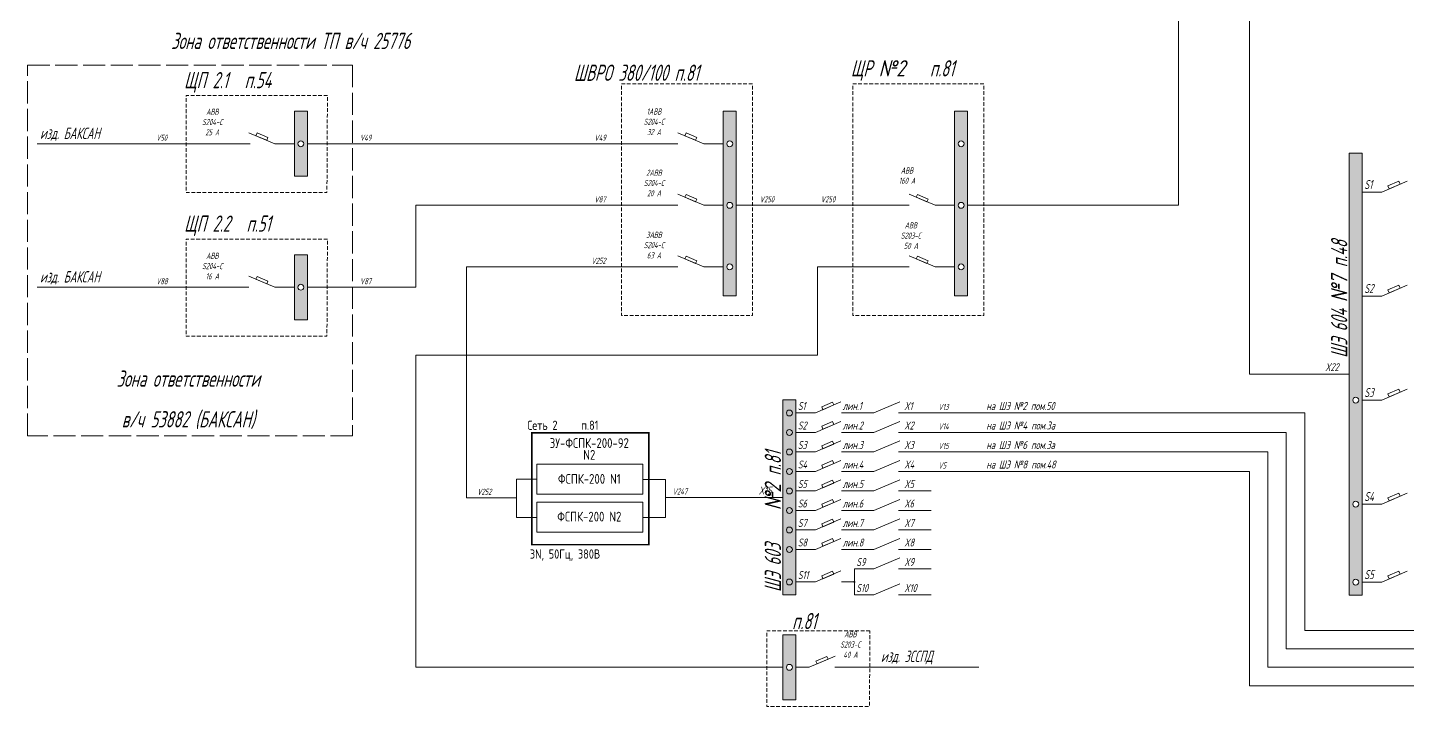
# Paper-space layout 'Main' of a CAD drawing. Extents: x 9 to 598, y 6 to 409.
# Drawn here: x 8.6 to 232.7, y 8.2 to 118.4 of the extents above; entities that cross this region are included whole.
import ezdxf
from ezdxf.enums import TextEntityAlignment as Align

# ---------------------------------------------------------------- set-up
doc = ezdxf.new("R2010")
doc.units = 0
doc.header["$LTSCALE"] = 0.3
doc.linetypes.add('ACAD_ISO02W100', pattern=[15, 12, -3])
doc.linetypes.add('JIS_02_2.0', pattern=[3, 2, -1])
doc.layers.get('0').update_dxf_attribs({"linetype": 'CONTINUOUS', "lineweight": 15})
doc.layers.add('Text', color=242, linetype='CONTINUOUS', lineweight=15)
doc.styles.get("Standard").update_dxf_attribs({"font": 'isocpeur.ttf', "width": 0.8, "oblique": 15})
doc.styles.add('Аннотативный', font='arial.ttf')

psp = doc.layouts.new('Main')

# ---------------------------------------------------------------- hatches: boundary and pattern name
h = psp.add_hatch(color=256)
h.paths.add_polyline_path([(223.2488932814623, 98.04049707687606), (225.3608932814622, 98.04049707687606), (225.3608932814622, 26.23249616350285), (223.2488932814623, 26.23249707687601)])
edge = h.paths.add_edge_path(flags=16)
edge.add_arc((224.3048932814623, 57.91249524081738), 0.4777773656132356, 0, 360)
edge = h.paths.add_edge_path(flags=16)
edge.add_arc((224.3048932814623, 41.01649524081736), 0.4777773656132356, 0, 360)
edge = h.paths.add_edge_path(flags=16)
edge.add_arc((224.3048932814623, 28.34449445465842), 0.4777773656132356, 0, 360)
h = psp.add_hatch(color=256)
h.paths.add_polyline_path([(133.3689470256749, 57.93488453454327), (131.2569470256749, 57.93488453454327), (131.2569470256749, 26.25488453454332), (133.3689470256749, 26.25488453454332)])
edge = h.paths.add_edge_path(flags=16)
edge.add_arc((132.3129470256749, 36.81488453454328), 0.4777773656132195, -1.272221872585407e-14, 360)
edge = h.paths.add_edge_path(flags=16)
edge.add_arc((132.3129470256749, 39.98288453454335), 0.4777773656132195, -1.272221872585407e-14, 360)
edge = h.paths.add_edge_path(flags=16)
edge.add_arc((132.3129470256749, 33.64688453454335), 0.4777773656132195, -1.272221872585407e-14, 360)
edge = h.paths.add_edge_path(flags=16)
edge.add_arc((132.3129470256749, 43.15088453454334), 0.4777773656132195, -1.272221872585407e-14, 360)
edge = h.paths.add_edge_path(flags=16)
edge.add_arc((132.3129470256749, 46.31888453454327), 0.4777773656132195, -1.272221872585407e-14, 360)
edge = h.paths.add_edge_path(flags=16)
edge.add_arc((132.3129470256749, 28.36688453454334), 0.4777773656132195, -1.272221872585407e-14, 360)
edge = h.paths.add_edge_path(flags=16)
edge.add_arc((132.3129470256749, 49.48688453454334), 0.4777773656132195, -1.272221872585407e-14, 360)
edge = h.paths.add_edge_path(flags=16)
edge.add_arc((132.3129470256749, 52.65488453454333), 0.4777773656132195, -1.272221872585407e-14, 360)
edge = h.paths.add_edge_path(flags=16)
edge.add_arc((132.3129470256749, 55.82288453454332), 0.4777773656132195, -1.272221872585407e-14, 360)
h = psp.add_hatch(color=256)
edge = h.paths.add_edge_path()
edge.add_arc((87.95937857801107, 42.0275674474696), 0.528, -1.272221872585407e-14, 360)
h = psp.add_hatch(color=256)
edge = h.paths.add_edge_path()
edge.add_arc((112.1758487654509, 42.02756531204215), 0.528, -1.272221872585407e-14, 360)
h = psp.add_hatch(color=256)
edge = h.paths.add_edge_path()
edge.add_arc((142.8729470256749, 28.3668819123334), 0.08448, 0, 360)
at = {"layer": 'Text'}
h = psp.add_hatch(color=7, dxfattribs=at)
h.paths.add_polyline_path([(54.00883356328416, 94.27477538942782), (51.89683356328422, 94.27477538942782), (51.89683356328422, 104.8347753894278), (54.00883356328416, 104.8347753894278)])
edge = h.paths.add_edge_path(flags=16)
edge.add_arc((52.95283333047686, 99.55477538942782), 0.4777773656132356, 0, 360)
h = psp.add_hatch(color=7, dxfattribs=at)
h.paths.add_polyline_path([(123.6777060913776, 104.8347753894279), (121.5657060913776, 104.8347753894279), (121.5657060913778, 74.83477538942785), (123.6777060913776, 74.83477538942785)])
h.paths.add_polyline_path([(123.0994832241835, 99.55477538942787, -1), (122.143928492957, 99.55477538942787, -1)], flags=16)
h.paths.add_polyline_path([(123.0994832241835, 89.55477538942787, -1), (122.143928492957, 89.55477538942787, -1)], flags=16)
h.paths.add_polyline_path([(123.0994832241835, 79.55477538942787, -1), (122.143928492957, 79.55477538942787, -1)], flags=16)
h = psp.add_hatch(color=7, dxfattribs=at)
h.paths.add_polyline_path([(161.256379437228, 104.8347752141903), (159.1443794372281, 104.8347752141903), (159.1443794372282, 74.83477521419027), (161.256379437228, 74.83477521419027)])
h.paths.add_polyline_path([(160.678156570034, 99.5547752141903, -1), (159.7226018388075, 99.5547752141903, -1)], flags=16)
h.paths.add_polyline_path([(160.678156570034, 89.5547752141903, -1), (159.7226018388075, 89.5547752141903, -1)], flags=16)
h.paths.add_polyline_path([(160.678156570034, 79.5547752141903, -1), (159.7226018388075, 79.5547752141903, -1)], flags=16)
h = psp.add_hatch(color=7, dxfattribs=at)
h.paths.add_polyline_path([(54.0088342110038, 70.96364345450269), (51.89683421100386, 70.96364345450269), (51.89683421100386, 81.52364345450269), (54.0088342110038, 81.52364345450269)])
edge = h.paths.add_edge_path(flags=16)
edge.add_arc((52.95283397819651, 76.24364345450269), 0.4777773656132356, 0, 360)
h = psp.add_hatch(color=7, dxfattribs=at)
h.paths.add_polyline_path([(131.2569470256748, 9.224499209207153), (133.3689470256747, 9.224499209207153), (133.3689470256747, 19.78449920920713), (131.2569470256748, 19.78449920920713)])
edge = h.paths.add_edge_path(flags=16)
edge.add_arc((132.3129472584821, 14.50449920920715), 0.4777773656132356, 0, 360)

# ---------------------------------------------------------------- linework, layer by layer
at = {"lineweight": 15}
for p, q in [((48.72883720586651, 99.55477538942782), (44.50483720586655, 101.3482047006507)), ((118.3977097339599, 99.55477538942787), (114.17370973396, 101.3482047006507)), ((228.5288932814622, 91.70449921553818), (232.645403849526, 93.49792852676104)), ((118.3977097339599, 89.55477538942787), (114.17370973396, 91.34820470065071)), ((155.9763828470031, 89.5547752141903), (151.7523828470031, 91.34820452541314)), ((118.3977097339599, 79.55477538942787), (114.17370973396, 81.34820470065071)), ((155.9763810130575, 79.54361501825906), (151.7523810130575, 81.3370443294819)), ((48.72883785358616, 76.24364345450269), (44.5048378535862, 78.03707276572553)), ((228.5288932814622, 74.80849921553816), (232.645403849526, 76.60192852676103)), ((228.5288933226069, 57.91249524081738), (232.6454038906706, 59.70592455204024)), ((136.5369470256749, 55.82288453454332), (140.6534575937386, 57.61631384576621)), ((146.0409470256749, 55.82288453454332), (150.2649470256749, 57.61631384576621)), ((136.5369380107131, 52.65488191232569), (140.6534485787845, 54.44831122355622)), ((146.0409470256749, 52.65488191233332), (150.2649470256749, 54.44831122355622)), ((136.5369380107131, 49.4868819123257), (140.6534485787845, 51.28031122355623)), ((146.0409470256749, 49.48688191233339), (150.2649470256749, 51.28031122355623)), ((136.5369380107131, 46.31888191232564), (140.6534485787845, 48.11231122355623)), ((146.0409470256749, 46.31888191233339), (150.2649470256749, 48.11231122355623)), ((136.5369380107131, 43.1508819123257), (140.6534485787845, 44.94431122355623)), ((146.0409470256749, 43.15088191233333), (150.2649470256749, 44.94431122355623)), ((228.5288933226069, 41.01649524081736), (232.6454038906706, 42.80992455204023)), ((136.5369380107131, 39.98288191232571), (140.6534485787845, 41.77631122355623)), ((146.0409470256749, 39.9828819123334), (150.2649470256749, 41.77631122355623)), ((136.5369380107131, 36.81488191232565), (140.6534485787845, 38.60831122355624)), ((146.0409470256749, 36.81488191233341), (150.2649470256749, 38.60831122355624)), ((136.5369380107131, 33.64688191232572), (140.6534485787845, 35.44031122355624)), ((146.0409470256749, 33.64688191233334), (150.2649470256749, 35.44031122355624)), ((146.0409470256749, 30.47888362117016), (150.2649470256749, 32.27231293239299)), ((136.5369380107131, 28.3668819123257), (140.6534485787845, 30.16031122355623)), ((228.5288842665081, 28.34449445465842), (232.6453948345718, 30.13792376588128)), ((146.0409470256749, 26.25488666688203), (150.2649470256749, 28.04831597810487)), ((135.5085750215524, 14.50449920920715), (139.7325750215524, 16.29792852043005))]:
    psp.add_line(p, q, dxfattribs=at)
for p, q in [((51.89683563003726, 99.55477538942782), (48.72883720586651, 99.55477538942782)), ((63.51283543441761, 99.55477538942787), (54.00883333047679, 99.55477538942782)), ((121.5657081581307, 99.55477538942787), (118.3977097339599, 99.55477538942787)), ((228.5288932814622, 91.70449921553818), (225.3608932814622, 91.70449921553818)), ((121.5657081581307, 89.55477538942787), (118.3977097339599, 89.55477538942787)), ((159.1443812711738, 89.5547752141903), (155.9763828470031, 89.5547752141903)), ((121.5657081581307, 79.55477538942787), (118.3977097339599, 79.55477538942787)), ((159.1443794372282, 79.54361501825906), (155.9763810130575, 79.54361501825906)), ((51.8968362777569, 76.24364345450269), (48.72883785358616, 76.24364345450269)), ((63.51283608213726, 76.24364345450275), (54.00883397819644, 76.24364345450269)), ((228.5288932814622, 74.80849921553816), (225.3608932814622, 74.80849921553816)), ((223.2488932814623, 62.13649707687608), (219.0248932814623, 62.13649707687608)), ((228.5288933226069, 57.91249524081738), (225.3608933226069, 57.91249524081738)), ((136.5369470256749, 55.82288453454332), (133.3689470256749, 55.82288453454332)), ((140.7609470256749, 55.82288453454332), (146.0409470256749, 55.82288453454332)), ((150.0499681618023, 55.82288453454332), (155.3299681618023, 55.82288453454332)), ((155.3299681618023, 55.82288453454332), (163.9929464313323, 55.82288453454332)), ((163.9929464313323, 55.82288453454332), (174.5529464313323, 55.82288453454332)), ((136.5369380107131, 52.65488191232569), (133.3689380107131, 52.65488191232569)), ((140.7609470256749, 52.65488191233332), (146.0409470256749, 52.65488191233332)), ((150.0499591468482, 52.65488191233332), (155.3299591468482, 52.65488191233332)), ((155.3299591468482, 52.65488191233332), (163.9929374163782, 52.65488191233332)), ((163.9929369480205, 52.6548819084379), (174.5529369480205, 52.65488190843783)), ((136.5369380107131, 49.4868819123257), (133.3689380107131, 49.4868819123257)), ((140.7609470256749, 49.48688191233339), (146.0409470256749, 49.48688191233339)), ((150.0499591468482, 49.48688191233339), (155.3299591468482, 49.48688191233339)), ((155.3299591468482, 49.48688191233339), (163.9929374163782, 49.48688191233339)), ((163.9929369480205, 49.48688190843784), (174.5529369480205, 49.48688190843784)), ((91.28096975859197, 47.48104767655398), (108.4877638347213, 47.48104767655398)), ((91.28096975859197, 42.61310624218105), (91.28096975859197, 47.48104767655398)), ((108.4877638347213, 47.48104767655398), (108.4877638347213, 42.61310624218105)), ((91.28096975859197, 45.04707695937133), (87.95937857801104, 45.04707695937133)), ((87.95937857801104, 45.04707695937133), (87.95937857801104, 38.86119637760594)), ((112.1758487654508, 44.99913119902097), (108.4877638347213, 44.99913119902097)), ((112.1758487654508, 42.02756531204215), (112.1758487654508, 44.99913119902097)), ((136.5369380107131, 46.31888191232564), (133.3689380107131, 46.31888191232564)), ((140.7609470256749, 46.31888191233339), (146.0409470256749, 46.31888191233339)), ((150.0499591468482, 46.31888191233339), (155.3299591468482, 46.31888191233339)), ((155.3299591468482, 46.31888191233339), (163.9929374163782, 46.31888191233339)), ((163.9929369480205, 46.3188819084379), (174.5529369480205, 46.31888190843785)), ((108.4877638347213, 42.61310624218105), (91.28096975859197, 42.61310624218105)), ((136.5369380107131, 43.1508819123257), (133.3689380107131, 43.1508819123257)), ((140.7609470256749, 43.15088191233333), (146.0409470256749, 43.15088191233333)), ((150.0499591468482, 43.15088191233333), (155.3299591468482, 43.15088191233333)), ((87.95937857801104, 42.0275674474696), (86.45425761654982, 42.0275674474696)), ((91.28096975859197, 41.3524043247367), (108.4877638347213, 41.3524043247367)), ((91.28096975859197, 36.48446289037148), (91.28096975859197, 41.3524043247367)), ((108.4877638347213, 41.3524043247367), (108.4877638347213, 36.48446289037148)), ((112.1758487654508, 42.02756531204215), (112.1758487654508, 38.8465538434719)), ((127.0329470256749, 42.0948845345433), (131.2569470256749, 42.0948845345433)), ((228.5288933226069, 41.01649524081736), (225.3608933226069, 41.01649524081736)), ((87.95937857801104, 38.86119637760594), (91.28096975859197, 38.86119637760594)), ((112.1758487654508, 38.8465538434719), (108.4877638347213, 38.8465538434719)), ((136.5369380107131, 39.98288191232571), (133.3689380107131, 39.98288191232571)), ((140.7609470256749, 39.9828819123334), (146.0409470256749, 39.9828819123334)), ((150.0499591468482, 39.9828819123334), (155.3299591468482, 39.9828819123334)), ((108.4877638347213, 36.48446289037148), (91.28096975859197, 36.48446289037148)), ((136.5369380107131, 36.81488191232565), (133.3689380107131, 36.81488191232565)), ((140.7609470256749, 36.81488191233341), (146.0409470256749, 36.81488191233341)), ((150.0499591468482, 36.81488191233341), (155.3299591468482, 36.81488191233341)), ((136.5369380107131, 33.64688191232572), (133.3689380107131, 33.64688191232572)), ((140.7609470256749, 33.64688191233334), (146.0409470256749, 33.64688191233334)), ((150.0499591468482, 33.64688191233334), (155.3299591468482, 33.64688191233334)), ((142.8729368663458, 30.47888362117016), (146.0409470256749, 30.47888362117016)), ((142.8729470256749, 26.25488453454332), (142.8729470256749, 30.47888453454335)), ((150.0499591468482, 30.47888362117016), (155.3299591468482, 30.47888362117016)), ((136.5369380107131, 28.3668819123257), (133.3689380107131, 28.3668819123257)), ((140.7609470256749, 28.3668819123334), (142.8729470256749, 28.3668819123334)), ((228.5288842665081, 28.34449445465842), (225.3608842665082, 28.34449445465842)), ((142.8729368663458, 26.25488362117012), (146.0409470256749, 26.25488362117012)), ((150.0499629466716, 26.25488666688203), (155.3299629466716, 26.25488666688203)), ((138.3844500644866, 16.27165013111818), (136.633066019873, 15.50862925971919)), ((136.8267094748814, 15.06415379365711), (138.585232295403, 15.81078882461938)), ((138.585232295403, 15.81078882461938), (138.3844500644866, 16.27165013111818)), ((136.633066019873, 15.50862925971919), (136.8267094748814, 15.06415379365711))]:
    psp.add_line(p, q)
at = {"linetype": 'ACAD_ISO02W100'}
psp.add_lwpolyline([(8.567539348563002, 112.3305506840065), (61.36753934856301, 112.3305506840065), (61.36753934856301, 52.11060454337814), (8.567539348563002, 52.11060454337817)], close=True, dxfattribs=at)
at = {"linetype": 'JIS_02_2.0', "flags": 128}
for points in [[(126.3177060913776, 109.2922245718981), (105.0249873399599, 109.292224571898), (105.0249873399599, 71.63477538942774), (126.3177060913776, 71.63477538942789)], [(163.8963792044208, 109.2922243966605), (142.603660453003, 109.2922243966604), (142.603660453003, 71.63477521419017), (163.8963792044207, 71.63477521419031)], [(57.27378723841409, 107.3768377046814), (34.29880164618314, 107.3768377046814), (34.29880164618314, 91.63477538942784), (57.1923969218187, 91.63477538942783)], [(57.27378788613373, 84.0657057697563), (34.29880229390277, 84.0657057697563), (34.29880229390277, 68.32364345450272), (57.19239756953834, 68.3236434545027)], [(145.3982940789717, 20.43318520157538), (128.621105603334, 20.43318520157538), (128.621105603334, 8.154828712522061), (145.3169037623763, 8.154828712522033)]]:
    psp.add_lwpolyline(points, close=True, dxfattribs=at)
for points in [[(54.00883356328416, 94.27477538942782), (51.89683356328422, 94.27477538942782), (51.89683356328422, 104.8347753894278), (54.00883356328416, 104.8347753894278)], [(123.6777060913776, 74.83477538942785), (121.5657060913778, 74.83477538942785), (121.5657060913776, 104.8347753894279), (123.6777060913776, 104.8347753894279)], [(161.256379437228, 74.83477521419027), (159.1443794372282, 74.83477521419027), (159.1443794372281, 104.8347752141903), (161.256379437228, 104.8347752141903)], [(47.41070275254515, 100.1144299738778), (45.65217993201588, 100.8610650048477), (45.85296216294, 101.3219263113465), (47.60434620754603, 100.5589054399322)], [(117.0795752806386, 100.1144299738778), (115.3210524601093, 100.8610650048477), (115.5218346910334, 101.3219263113466), (117.2732187356394, 100.5589054399322)], [(223.2488932814623, 98.04049707687606), (225.3608932814622, 98.04049707687606), (225.3608932814622, 26.23249616350285), (223.2488932814623, 26.23249707687601)], [(229.7513347508552, 92.23707706908908), (231.5027187954536, 93.00009794049576), (231.2972788924602, 93.47165013745689), (229.5458948478465, 92.70862926605021)], [(117.0795752806386, 90.11442997387783), (115.3210524601093, 90.86106500484775), (115.5218346910334, 91.3219263113466), (117.2732187356394, 90.55890543993223)], [(154.6582483936817, 90.11442979864026), (152.8997255731525, 90.86106482961017), (153.1005078040765, 91.32192613610903), (154.8518918486826, 90.55890526469466)], [(54.0088342110038, 70.96364345450269), (51.89683421100386, 70.96364345450269), (51.89683421100386, 81.52364345450269), (54.0088342110038, 81.52364345450269)], [(117.0795752806386, 80.11442997387783), (115.3210524601093, 80.86106500484775), (115.5218346910334, 81.32192631134657), (117.2732187356394, 80.5589054399322)], [(154.6582465597361, 80.10326960270902), (152.8997237392069, 80.84990463367893), (153.1005059701309, 81.31076594017779), (154.851890014737, 80.54774506876342)], [(47.41070340026479, 76.80329803895265), (45.65218057973553, 77.54993306992256), (45.85296281065965, 78.01079437642142), (47.60434685526567, 77.24777350500705)], [(229.7513347508552, 75.34107706908907), (231.5027187954536, 76.10409794049575), (231.2972788924602, 76.57565013745689), (229.5458948478465, 75.81262926605021)], [(229.7513347919922, 58.44507309436055), (231.5027188366059, 59.20809396577489), (231.2972789336049, 59.67964616272837), (229.5458948889988, 58.91662529132168)], [(131.2569470256749, 57.93488453454327), (133.3689470256749, 57.93488453454327), (133.3689470256749, 26.25488453454332), (131.2569470256749, 26.25488453454332)], [(137.7593884950602, 56.35546238809421), (139.5107725396662, 57.11848325950083), (139.3053326366651, 57.59003545646198), (137.5539485920668, 56.82701458505535)], [(137.7593794801061, 53.1874597658766), (139.510763524712, 53.95048063729091), (139.3053236217187, 54.42203283424442), (137.553939577105, 53.65901196283774)], [(137.7593794801061, 50.01945976587659), (139.510763524712, 50.78248063729097), (139.3053236217187, 51.25403283424436), (137.553939577105, 50.49101196283773)], [(137.7593794801061, 46.85145976587653), (139.510763524712, 47.61448063729091), (139.3053236217187, 48.08603283424436), (137.553939577105, 47.32301196283768)], [(137.7593794801061, 43.68345976587661), (139.510763524712, 44.44648063729092), (139.3053236217187, 44.91803283424431), (137.553939577105, 44.15501196283775)], [(229.7513347919922, 41.5490730943606), (231.5027188366059, 42.31209396577495), (231.2972789336049, 42.78364616272835), (229.5458948889988, 42.02062529132174)], [(137.7593794801061, 40.51545976587661), (139.510763524712, 41.27848063729098), (139.3053236217187, 41.75003283424437), (137.553939577105, 40.98701196283775)], [(137.7593794801061, 37.34745976587655), (139.510763524712, 38.11048063729093), (139.3053236217187, 38.58203283424438), (137.553939577105, 37.81901196283769)], [(137.7593794801061, 34.17945976587662), (139.510763524712, 34.94248063729093), (139.3053236217187, 35.41403283424432), (137.553939577105, 34.65101196283776)], [(137.7593794801061, 28.89945976587661), (139.510763524712, 29.66248063729098), (139.3053236217187, 30.13403283424437), (137.553939577105, 29.37101196283775)], [(229.7513257358935, 28.87707230820933), (231.5027097805072, 29.64009317961593), (231.2972698774984, 30.11164537657706), (229.5458858329001, 29.34862450516273)], [(131.2569470256748, 9.224499209207153), (133.3689470256747, 9.224499209207153), (133.3689470256747, 19.78449920920713), (131.2569470256748, 19.78449920920713)]]:
    psp.add_lwpolyline(points, close=True)
at = {"const_width": 0.264}
psp.add_lwpolyline([(90.46028556890309, 34.42986154867452), (109.4560499271432, 34.42986154867452), (109.4560499271432, 52.59827639427109), (90.46028556890309, 52.59827639427109)], close=True, dxfattribs=at)
for centre, radius in [((52.95283333047686, 99.55477538942782), 0.4777773656132356), ((122.6217058585703, 99.55477538942787), 0.4777773656132356), ((160.2003792044208, 99.5547752141903), 0.4777773656132356), ((122.6217058585703, 89.55477538942787), 0.4777773656132356), ((160.2003792044208, 89.5547752141903), 0.4777773656132356), ((122.6217058585703, 79.55477538942787), 0.4777773656132356), ((160.2003792044208, 79.5547752141903), 0.4777773656132356), ((52.95283397819651, 76.24364345450269), 0.4777773656132356), ((224.3048932814623, 57.91249524081738), 0.4777773656132356), ((132.3129470256749, 55.82288453454332), 0.4777773656132356), ((132.3129470256749, 52.65488453454333), 0.4777773656132356), ((132.3129470256749, 49.48688453454334), 0.4777773656132356), ((132.3129470256749, 46.31888453454327), 0.4777773656132356), ((132.3129470256749, 43.15088453454334), 0.4777773656132356), ((132.3129470256749, 39.98288453454335), 0.4777773656132356), ((224.3048932814623, 41.01649524081736), 0.4777773656132356), ((132.3129470256749, 36.81488453454328), 0.4777773656132356), ((132.3129470256749, 33.64688453454335), 0.4777773656132356), ((132.3129470256749, 28.36688453454334), 0.4777773656132356), ((142.8729470256749, 28.3668819123334), 0.08448), ((224.3048932814623, 28.34449445465842), 0.4777773656132356), ((132.3129472584821, 14.50449920920715), 0.4777773656132356)]:
    psp.add_circle(centre, radius)
at = {"layer": 'Text'}
for p, q in [((207.0248932814623, 62.13649707687608), (207.0248932814623, 366.7924796869723)), ((195.5329015587707, 89.55477521419024), (195.5329015587707, 191.7605034185177)), ((44.71710278413295, 99.55477538942782), (10.14110409154566, 99.55477538942799)), ((63.51283543441761, 99.55477538942787), (88.73903297833445, 99.55477538942787)), ((114.17370973396, 99.55477538942787), (88.73903297833445, 99.55477538942787)), ((71.60961651586983, 76.24364345450275), (71.60961651586982, 89.55477538942787)), ((71.60961651586982, 89.55477538942787), (88.73903297833446, 89.55477538942789)), ((114.17370973396, 89.55477538942789), (88.73903297833446, 89.55477538942789)), ((151.7523828470031, 89.55477521419031), (123.6777060913776, 89.55477538307544)), ((161.2563792044207, 89.5547752141903), (195.5329015587707, 89.55477521419024)), ((79.88049992342184, 79.55477538942787), (88.73903297833445, 79.55477538942787)), ((79.88049992342184, 79.55477538942787), (79.88049992342182, 42.02756744746958)), ((88.73903297833445, 79.55477538942787), (114.1737097339599, 79.55477538942787)), ((151.7908177490132, 79.54361501825906), (136.903516916717, 79.54361501825906)), ((136.903516916717, 79.54361501825906), (136.903516916717, 65.20370586226)), ((44.5048378535862, 76.24364345450267), (10.14110409154565, 76.24364345450279)), ((71.60961651586983, 76.24364345450275), (63.51283608213726, 76.24364345450275)), ((136.903516916717, 65.20370586226), (71.60961651586982, 65.20370586226)), ((71.60961651586982, 65.20370586226), (71.60961651586982, 27.76961818419932)), ((219.0248932814623, 62.13649707687608), (207.0248932814623, 62.13649707687608)), ((216.0248932814622, 55.82288453454332), (174.5529464313323, 55.82288453454332)), ((216.0248932814623, 20.50449920920715), (216.0248932814622, 55.82288453454332)), ((213.0248932814623, 52.65488190843768), (174.5529369480205, 52.65488190843783)), ((213.0248932814623, 17.50449920920715), (213.0248932814623, 52.65488190843768)), ((210.0248932814623, 49.48688190843784), (174.5529369480205, 49.48688190843784)), ((210.0248932814623, 14.50449920920715), (210.0248932814623, 49.48688190843784)), ((207.0248932814623, 46.31888190843779), (174.5529369480205, 46.31888190843785)), ((207.0248932814623, 11.50449920920715), (207.0248932814623, 46.31888190843779)), ((79.88049992342182, 42.02756744746959), (86.45425761654982, 42.0275674474696)), ((127.0329470256749, 42.0948845345433), (112.1758487654508, 42.0948845345433)), ((71.60961651586985, 27.76961818419929), (71.60961651586979, 14.50449920920709)), ((219.0248932814623, 20.50449920920715), (216.0248932814623, 20.50449920920715)), ((306.1888943228411, 20.50449920920715), (219.0248932814623, 20.50449920920715)), ((216.0248932814623, 17.50449920920715), (213.0248932814623, 17.50449920920715)), ((309.1888947417484, 17.50449920920715), (216.0248932814623, 17.50449920920715)), ((71.60961651586962, 14.50449920920711), (94.74158101946519, 14.50449920920711)), ((94.74158101946533, 14.50449920920712), (129.117319029797, 14.50449920920715)), ((129.117319029797, 14.50449920920715), (131.2569470256747, 14.50449920920715)), ((133.3689470256747, 14.50449920920715), (135.5085750215524, 14.50449920920715)), ((139.6943391033425, 14.50449920920715), (163.1025849149048, 14.50449920920715)), ((213.0248932814623, 14.50449920920715), (210.0248932814623, 14.50449920920715)), ((312.1888947417484, 14.50449920920715), (213.0248932814623, 14.50449920920715)), ((210.0248932814623, 11.50449920920715), (207.0248932814623, 11.50449920920715)), ((315.1888943228411, 11.50449920920715), (210.0248932814623, 11.50449920920715))]:
    psp.add_line(p, q, dxfattribs=at)

# ---------------------------------------------------------------- texts
at = {"width": 0.8}
for s, p in [('ЗУ-ФСПК-200-92', (99.81045446015273, 50.93887783699085)), ('N2', (99.81045446015273, 49.01156434813866)), ('ФСПК-200 N1', (99.81045446015273, 45.11331800267266)), ('ФСПК-200 N2', (99.81045446015273, 38.98467465086309))]:
    psp.add_text(s, height=1.584, dxfattribs=at).set_placement(p, align=Align.MIDDLE_CENTER)
at = {"line_spacing_factor": 1.5}
for s, insert, char_height, width, attachment_point in [('{\\fGOST|b0|i0|c204|p34;Зона ответственности ТП в/ч 25776}', (51.30274520376539, 114.9449113096354), 2.64, 92.02845952346607, 8), ('{\\fGOST|b0|i0|c204|p34;ШВРО 380/100\\fGOST|b0|i0|c0|p34; \\fGOST|b0|i0|c204|p34;п.81}', (97.31697496549843, 109.7728872387184), 2.64, 50.09588370036018, 7), ('{\\fGOST|b0|i0|c204|p34;ЩР }№2   {\\fGOST|b0|i0|c204|p34;п.81}', (142.2946499946694, 109.7728870634807), 2.64, 30.08827728855403, 7), ('{\\fGOST|b0|i0|c204|p34;ЩП 2.1}  {\\fGOST|b0|i0|c204|p34;п.54}', (33.98979118784948, 107.8575003715017), 2.64, 30.08827728855403, 7), ('{\\fGOST|b0|i0|c204|p34; \\fGOST|b0|i0|c0|p34; \\fGOST|b0|i0|c204|p34; \\fGOST|b0|i0|c0|p34;V\\fGOST|b0|i0|c204|p34;50}', (27.93604280254542, 100.0354380562482), 1, 17.20121131539205, 7), ('{\\fGOST|b0|i0|c204|p34; \\fGOST|b0|i0|c0|p34; \\fGOST|b0|i0|c204|p34; \\fGOST|b0|i0|c0|p34;V\\fGOST|b0|i0|c204|p34;49}', (61.05852889022935, 100.0354380562482), 1, 17.20121131539205, 7), ('{\\fGOST|b0|i0|c204|p34; \\fGOST|b0|i0|c0|p34; \\fGOST|b0|i0|c204|p34; \\fGOST|b0|i0|c0|p34;V\\fGOST|b0|i0|c204|p34;49}', (99.15174491969738, 100.0354380562482), 1, 17.20121131539205, 7), ('{\\fGOST|b0|i0|c204|p34; \\fGOST|b0|i0|c0|p34;S\\fGOST|b0|i0|c204|p34;1}', (225.0518828231286, 92.18516188235849), 1.5, 17.20121131539205, 7), ('{\\fGOST|b0|i0|c204|p34; \\fGOST|b0|i0|c0|p34; \\fGOST|b0|i0|c204|p34; \\fGOST|b0|i0|c0|p34;V\\fGOST|b0|i0|c204|p34;87}', (99.15174491969773, 90.0354380562482), 1, 17.20121131539205, 7), ('{\\fGOST|b0|i0|c204|p34; \\fGOST|b0|i0|c0|p34; \\fGOST|b0|i0|c204|p34; \\fGOST|b0|i0|c0|p34;V\\fGOST|b0|i0|c204|p34;250}', (126.008695633044, 90.03543803401465), 1, 17.20121131539205, 7), ('{\\fGOST|b0|i0|c204|p34; \\fGOST|b0|i0|c0|p34; \\fGOST|b0|i0|c204|p34; \\fGOST|b0|i0|c0|p34;V\\fGOST|b0|i0|c204|p34;250}', (135.9349839306103, 90.03543788101061), 1, 17.20121131539205, 7), ('{\\fGOST|b0|i0|c204|p34;ЩП 2.2}  {\\fGOST|b0|i0|c204|p34;п.51}', (33.98979183556911, 84.54636843657661), 2.64, 30.08827728855403, 7), ('{\\fGOST|b0|i0|c204|p34; \\fGOST|b0|i0|c0|p34; V\\fGOST|b0|i0|c204|p34;252}', (99.15174491969768, 80.03543805624818), 1, 17.20121131539205, 7), ('{\\fGOST|b0|i0|c204|p34; \\fGOST|b0|i0|c0|p34; \\fGOST|b0|i0|c204|p34; \\fGOST|b0|i0|c0|p34;V\\fGOST|b0|i0|c204|p34;88}', (27.93604280254542, 76.72430612132298), 1, 17.20121131539205, 7), ('{\\fGOST|b0|i0|c204|p34; \\fGOST|b0|i0|c0|p34; \\fGOST|b0|i0|c204|p34; \\fGOST|b0|i0|c0|p34;V\\fGOST|b0|i0|c204|p34;87}', (61.05852889022935, 76.72430612132304), 1, 17.20121131539205, 7), ('{\\fGOST|b0|i0|c204|p34; \\fGOST|b0|i0|c0|p34;S\\fGOST|b0|i0|c204|p34;2}', (225.0518828231286, 75.28916188235847), 1.5, 17.20121131539205, 7), ('{\\fGOST|b0|i0|c204|p34; \\fGOST|b0|i0|c0|p34;X\\fGOST|b0|i0|c204|p34;22}', (218.7158828231286, 62.61715974369639), 1.3, 17.20121131539205, 7), ('{\\fGOST|b0|i0|c204|p34;Зона ответственности \\Pв/ч 53882 (БАКСАН)}', (34.65852889022935, 53.21445238792694), 2.64, 52.80000126653598, 8), ('{\\fGOST|b0|i0|c204|p34; \\fGOST|b0|i0|c0|p34;S\\fGOST|b0|i0|c204|p34;3}', (225.0518828642732, 58.39315790763769), 1.5, 17.20121131539205, 7), ('{\\fGOST|b0|i0|c204|p34; \\fGOST|b0|i0|c0|p34; \\fGOST|b0|i0|c204|p34; \\fGOST|b0|i0|c0|p34;V\\fGOST|b0|i0|c204|p34;13}', (155.0209577034686, 56.30354720136363), 1, 17.20121131539205, 7), ('{\\fGOST|b0|i0|c204|p34; \\fGOST|b0|i0|c0|p34; \\fGOST|b0|i0|c204|p34; \\fGOST|b0|i0|c0|p34;V\\fGOST|b0|i0|c204|p34;14}', (155.0209486885145, 53.13554457915363), 1, 17.20121131539205, 7), ('{\\fGOST|b0|i0|c204|p34; \\fGOST|b0|i0|c0|p34; \\fGOST|b0|i0|c204|p34; \\fGOST|b0|i0|c0|p34;V\\fGOST|b0|i0|c204|p34;15}', (155.0209486885145, 49.9675445791537), 1, 17.20121131539205, 7), ('{\\fGOST|b0|i0|c204|p34; \\fGOST|b0|i0|c0|p34; \\fGOST|b0|i0|c204|p34; \\fGOST|b0|i0|c0|p34;V\\fGOST|b0|i0|c204|p34;5}', (155.0209486885145, 46.7995445791537), 1, 17.20121131539205, 7), ('{\\fGOST|b0|i0|c204|p34; \\fGOST|b0|i0|c0|p34; V\\fGOST|b0|i0|c204|p34;252}', (80.59724802533871, 42.50823011428991), 1, 17.20121131539205, 7), ('{\\fGOST|b0|i0|c204|p34; \\fGOST|b0|i0|c0|p34; \\fGOST|b0|i0|c204|p34; \\fGOST|b0|i0|c0|p34;V\\fGOST|b0|i0|c204|p34;247}', (111.8668383071172, 42.57554720136361), 1, 17.20121131539205, 7), ('{\\fGOST|b0|i0|c204|p34; \\fGOST|b0|i0|c0|p34;S\\fGOST|b0|i0|c204|p34;4}', (225.0518828642732, 41.49715790763767), 1.5, 17.20121131539205, 7), ('{\\fGOST|b0|i0|c204|p34; \\fGOST|b0|i0|c0|p34;S\\fGOST|b0|i0|c204|p34;5}', (225.0518738081745, 28.825157121471), 1.5, 17.20121131539205, 7), ('{\\fGOST|b0|i0|c204|p34;      п.81}', (126.2553557619501, 20.69969976062762), 2.64, 50.09588370036018, 7)]:
    psp.add_mtext(s, dxfattribs=dict(at, insert=insert, char_height=char_height, width=width, attachment_point=attachment_point))
for s, insert, char_height, width, attachment_point in [('{\\fGOST|b0|i0|c204|p34;АВ\\fGOST|b0|i0|c0|p34;B\\PS204-C\\fGOST|b0|i0|c204|p34;\\P25 А}', (38.57706742773132, 105.2571049876293), 1, 9.325842073708978, 2), ('{\\fGOST|b0|i0|c0|p34;1\\fGOST|b0|i0|c204|p34;АВ\\fGOST|b0|i0|c0|p34;B\\fGOST|b0|i0|c204|p34; \\fGOST|b0|i0|c0|p34;\\PS204-C\\fGOST|b0|i0|c204|p34;\\P\\fGOST|b0|i0|c0|p34;32\\fGOST|b0|i0|c204|p34; А}', (110.3185812513331, 105.2914938129587), 1, 9.325842073708978, 2), ('\\pt22.176;{\\fGOST|b0|i0|c204|p34; изд. БАКСАН}', (9.832093633211997, 100.0354380562483), 1.848, 24.91724801290016, 7), ('{\\fGOST|b0|i0|c0|p34;2\\fGOST|b0|i0|c204|p34;АВ\\fGOST|b0|i0|c0|p34;B\\fGOST|b0|i0|c204|p34; \\fGOST|b0|i0|c0|p34;\\PS204-C\\fGOST|b0|i0|c204|p34;\\P\\fGOST|b0|i0|c0|p34;20\\fGOST|b0|i0|c204|p34; А}', (110.3185812513331, 95.34922699301387), 1, 9.325842073708978, 2), ('{\\fGOST|b0|i0|c204|p34;АВ\\fGOST|b0|i0|c0|p34;B\\fGOST|b0|i0|c204|p34; \\P160 А}', (151.4210168718564, 95.71237280856064), 1, 9.325842073708978, 2), ('{\\fGOST|b0|i0|c0|p34;3\\fGOST|b0|i0|c204|p34;АВ\\fGOST|b0|i0|c0|p34;B\\fGOST|b0|i0|c204|p34; \\fGOST|b0|i0|c0|p34;\\PS204-C\\fGOST|b0|i0|c204|p34;\\P\\fGOST|b0|i0|c0|p34;63\\fGOST|b0|i0|c204|p34; А}', (110.3185812513331, 85.25863694807333), 1, 9.325842073708978, 2), ('{\\fGOST|b0|i0|c204|p34;АВ\\fGOST|b0|i0|c0|p34;B\\PS2\\fGOST|b0|i0|c204|p34;03\\fGOST|b0|i0|c0|p34;-C\\fGOST|b0|i0|c204|p34;\\P50 А}', (152.0432276758562, 86.79939842707488), 1, 9.325842073708978, 2), ('{\\fGOST|b0|i0|c204|p34;АВ\\fGOST|b0|i0|c0|p34;B\\PS204-C\\fGOST|b0|i0|c204|p34;\\P16 А}', (38.57706807545096, 81.84872397684317), 1, 9.325842073708978, 2), ('\\pt22.176;{\\fGOST|b0|i0|c204|p34; изд. БАКСАН}', (9.83209363321199, 76.7243061213231), 1.848, 24.91724801290016, 7), ('{\\fGOST|b0|i0|c204|p34; \\fGOST|b0|i0|c0|p34;S1}', (133.0599365673413, 56.30354720136363), 1.3, 17.20121131539205, 7), ('{\\fGOST|b0|i0|c204|p34; лин.1}', (140.3444471354049, 56.30354720136363), 1.3, 17.20121131539205, 7), ('{\\fGOST|b0|i0|c204|p34; \\fGOST|b0|i0|c0|p34; X1}', (149.7409577034687, 56.30354720136363), 1.3, 17.20121131539205, 7), ('{\\fGOST|b0|i0|c204|p34; \\fGOST|b0|i0|c0|p34;S\\fGOST|b0|i0|c204|p34;2}', (133.0599275523871, 53.13554457915363), 1.3, 17.20121131539205, 7), ('{\\fGOST|b0|i0|c204|p34; лин.2}', (140.3444381204509, 53.13554457915363), 1.3, 17.20121131539205, 7), ('{\\fGOST|b0|i0|c204|p34; \\fGOST|b0|i0|c0|p34; X\\fGOST|b0|i0|c204|p34;2}', (149.7409486885145, 53.13554457915363), 1.3, 17.20121131539205, 7), ('{\\fGOST|b0|i0|c204|p34; \\fGOST|b0|i0|c0|p34;S\\fGOST|b0|i0|c204|p34;3}', (133.0599275523871, 49.9675445791537), 1.3, 17.20121131539205, 7), ('{\\fGOST|b0|i0|c204|p34; лин.3}', (140.3444381204509, 49.9675445791537), 1.3, 17.20121131539205, 7), ('{\\fGOST|b0|i0|c204|p34; \\fGOST|b0|i0|c0|p34; X\\fGOST|b0|i0|c204|p34;3}', (149.7409486885145, 49.9675445791537), 1.3, 17.20121131539205, 7), ('{\\fGOST|b0|i0|c204|p34; \\fGOST|b0|i0|c0|p34;S\\fGOST|b0|i0|c204|p34;4}', (133.0599275523871, 46.7995445791537), 1.3, 17.20121131539205, 7), ('{\\fGOST|b0|i0|c204|p34; лин.4}', (140.3444381204509, 46.7995445791537), 1.3, 17.20121131539205, 7), ('{\\fGOST|b0|i0|c204|p34; \\fGOST|b0|i0|c0|p34; X\\fGOST|b0|i0|c204|p34;4}', (149.7409486885145, 46.7995445791537), 1.3, 17.20121131539205, 7), ('{\\fGOST|b0|i0|c204|p34; \\fGOST|b0|i0|c0|p34;S\\fGOST|b0|i0|c204|p34;5}', (133.0599275523871, 43.63154457915364), 1.3, 17.20121131539205, 7), ('{\\fGOST|b0|i0|c204|p34; лин.5}', (140.3444381204509, 43.63154457915364), 1.3, 17.20121131539205, 7), ('{\\fGOST|b0|i0|c204|p34; \\fGOST|b0|i0|c0|p34; X\\fGOST|b0|i0|c204|p34;5}', (149.7409486885145, 43.63154457915364), 1.3, 17.20121131539205, 7), ('{\\fGOST|b0|i0|c204|p34; \\fGOST|b0|i0|c0|p34;X1\\fGOST|b0|i0|c204|p34;5}', (126.7239365673412, 42.57554720136361), 1.3, 17.20121131539205, 7), ('{\\fGOST|b0|i0|c204|p34; \\fGOST|b0|i0|c0|p34;S\\fGOST|b0|i0|c204|p34;6}', (133.0599275523871, 40.46354457915371), 1.3, 17.20121131539205, 7), ('{\\fGOST|b0|i0|c204|p34; лин.6}', (140.3444381204509, 40.46354457915371), 1.3, 17.20121131539205, 7), ('{\\fGOST|b0|i0|c204|p34; \\fGOST|b0|i0|c0|p34; X\\fGOST|b0|i0|c204|p34;6}', (149.7409486885145, 40.46354457915371), 1.3, 17.20121131539205, 7), ('{\\fGOST|b0|i0|c204|p34; \\fGOST|b0|i0|c0|p34;S\\fGOST|b0|i0|c204|p34;7}', (133.0599275523871, 37.29554457915371), 1.3, 17.20121131539205, 7), ('{\\fGOST|b0|i0|c204|p34; лин.7}', (140.3444381204509, 37.29554457915371), 1.3, 17.20121131539205, 7), ('{\\fGOST|b0|i0|c204|p34; \\fGOST|b0|i0|c0|p34; X\\fGOST|b0|i0|c204|p34;7}', (149.7409486885145, 37.29554457915371), 1.3, 17.20121131539205, 7), ('{\\fGOST|b0|i0|c204|p34; \\fGOST|b0|i0|c0|p34;S\\fGOST|b0|i0|c204|p34;8}', (133.0599275523871, 34.12754457915365), 1.3, 17.20121131539205, 7), ('{\\fGOST|b0|i0|c204|p34; лин.8}', (140.3444381204509, 34.12754457915365), 1.3, 17.20121131539205, 7), ('{\\fGOST|b0|i0|c204|p34; \\fGOST|b0|i0|c0|p34; X\\fGOST|b0|i0|c204|p34;8}', (149.7409486885145, 34.12754457915365), 1.3, 17.20121131539205, 7), ('{\\fGOST|b0|i0|c204|p34; \\fGOST|b0|i0|c0|p34;S\\fGOST|b0|i0|c204|p34;9}', (142.5639264080122, 30.95954628799046), 1.3, 17.20121131539205, 7), ('{\\fGOST|b0|i0|c204|p34; \\fGOST|b0|i0|c0|p34; X\\fGOST|b0|i0|c204|p34;9}', (149.7409486885145, 30.95954628799046), 1.3, 17.20121131539205, 7), ('{\\fGOST|b0|i0|c204|p34; \\fGOST|b0|i0|c0|p34;S1\\fGOST|b0|i0|c204|p34;1}', (133.0599275523871, 28.84754457915371), 1.3, 17.20121131539205, 7), ('{\\fGOST|b0|i0|c204|p34; \\fGOST|b0|i0|c0|p34;S1\\fGOST|b0|i0|c204|p34;0}', (142.5639365673412, 26.73554720136363), 1.3, 17.20121131539205, 7), ('{\\fGOST|b0|i0|c204|p34; \\fGOST|b0|i0|c0|p34; X1\\fGOST|b0|i0|c204|p34;0}', (149.7409524883379, 26.73554933369464), 1.3, 17.20121131539205, 7), ('{\\fGOST|b0|i0|c204|p34;АВ\\fGOST|b0|i0|c0|p34;B\\PS2\\fGOST|b0|i0|c204|p34;03\\fGOST|b0|i0|c0|p34;-C\\fGOST|b0|i0|c204|p34;\\P40 А}', (142.2236780503091, 20.37476354933885), 1, 9.325842073708978, 2), ('\\pt22.176;{\\fGOST|b0|i0|c204|p34; изд. ЗССПД }', (146.4237611535646, 14.98516187602746), 1.848, 35.58652348265963, 7)]:
    psp.add_mtext(s, dxfattribs=dict(insert=insert, char_height=char_height, width=width, attachment_point=attachment_point))
at = {"char_height": 2.64, "width": 49.19892447594079, "attachment_point": 7, "line_spacing_factor": 1.5}
for s, insert, rotation in [('{\\fGOST|b0|i0|c204|p34; \\fGOST|b0|i0|c0|p34; \\fGOST|b0|i0|c204|p34;ШЭ 604 }№7 {\\fGOST|b0|i0|c204|p34;п.48}', (222.9398828231286, 62.61715974369639), 90), ('{\\fGOST|b0|i0|c204|p34;ШЭ 603     }№2 {\\fGOST|b0|i0|c204|p34;п.81}', (130.9479365673412, 26.73554720136363), 89.99999999999999)]:
    psp.add_mtext(s, dxfattribs=dict(at, insert=insert, rotation=rotation))
at = {"char_height": 1.3, "attachment_point": 7, "line_spacing_factor": 1.5}
for s, insert in [('{\\fGOST|b0|i0|c204|p34; на ШЭ }№2 {\\fGOST|b0|i0|c204|p34;пом.50}', (163.6839359729987, 56.30354720136363)), ('{\\fGOST|b0|i0|c204|p34; на ШЭ }№4 {\\fGOST|b0|i0|c204|p34;пом.3а}', (163.6839264896868, 53.13554457525821)), ('{\\fGOST|b0|i0|c204|p34; на ШЭ }№6 {\\fGOST|b0|i0|c204|p34;пом.3а}', (163.6839264896868, 49.96754457525815)), ('{\\fGOST|b0|i0|c204|p34; на ШЭ }№8 {\\fGOST|b0|i0|c204|p34;пом.48}', (163.6839264896868, 46.79954457525821))]:
    psp.add_mtext(s, dxfattribs=dict(at, insert=insert))
at = {"char_height": 1.5, "line_spacing_factor": 1.5, "style": 'Аннотативный'}
for s, insert, width, attachment_point in [('{\\fGOST|b0|i0|c204|p34;Сеть 2\\fGOST|b0|i0|c0|p34;     \\fGOST|b0|i0|c204|p34;п.81}', (89.74898941503352, 53.07893959585768), 50.09588370036018, 7), ('{\\fGOST|b0|i0|c0|p34;\\H0.33333x;\\P\\H3x;3N, 50\\fGOST|b0|i0|c204|p34;Гц,\\fGOST|b0|i0|c0|p34; \\fGOST|b0|i0|c204|p34;380В}', (90.15127511056943, 34.91052421549482), 49.87853374065027, 1)]:
    psp.add_mtext(s, dxfattribs=dict(at, insert=insert, width=width, attachment_point=attachment_point))

doc.saveas('drawing.dxf')
